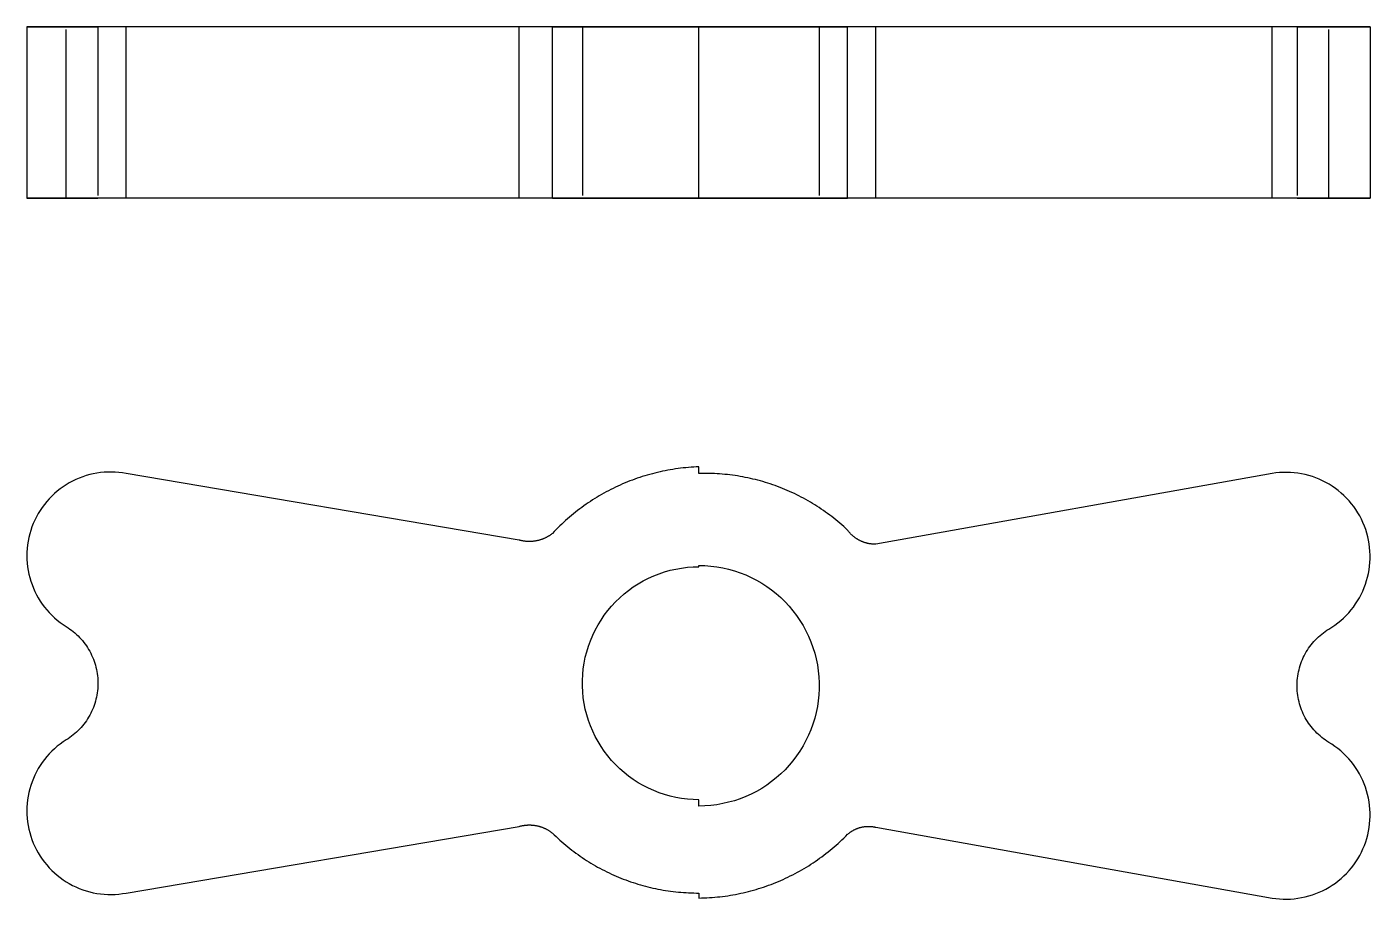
# Model space of a CAD drawing. Extents: x 0 to 1.21, y 0 to 0.52.
# Drawn here: x 0 to 0.796, y 0 to 0.517 of the extents above; entities that cross this region are included whole.
import ezdxf

# ---------------------------------------------------------------- set-up
doc = ezdxf.new("R2010")
doc.units = 0
doc.linetypes.add('HIDDEN', pattern=[0.039811, 0.026554, -0.013257])
for name, color, linetype in [('FRONT', 7, 'CONTINUOUS'), ('FRONT_HID', 7, 'HIDDEN'), ('TOP', 7, 'CONTINUOUS')]:
    doc.layers.add(name, color=color, linetype=linetype)

msp = doc.modelspace()

# ---------------------------------------------------------------- linework, layer by layer
at = {"layer": 'FRONT'}
for p, q in [((0.058895, 0.517069), (0, 0.517069)), ((0, 0.517069), (0, 0.415507)), ((0, 0.517069), (0, 0.415507)), ((0.29179, 0.517069), (0.058895, 0.517069)), ((0.058895, 0.415507), (0.058895, 0.517069)), ((0.311527, 0.517069), (0.29179, 0.517069)), ((0.29179, 0.415507), (0.29179, 0.517069)), ((0.398369, 0.517069), (0.311527, 0.517069)), ((0.311527, 0.415507), (0.311527, 0.517069)), ((0.486445, 0.517069), (0.398369, 0.517069)), ((0.398369, 0.415507), (0.398369, 0.517069)), ((0.503221, 0.517069), (0.486445, 0.517069)), ((0.486445, 0.415507), (0.486445, 0.517069)), ((0.73809, 0.517069), (0.503221, 0.517069)), ((0.503221, 0.415507), (0.503221, 0.517069)), ((0.79621, 0.517069), (0.73809, 0.517069)), ((0.73809, 0.415507), (0.73809, 0.517069)), ((0.79621, 0.517069), (0.79621, 0.415507)), ((0.058895, 0.415507), (0, 0.415507)), ((0.29179, 0.415507), (0.058895, 0.415507)), ((0.311527, 0.415507), (0.29179, 0.415507)), ((0.398369, 0.415507), (0.311527, 0.415507)), ((0.486445, 0.415507), (0.398369, 0.415507)), ((0.503221, 0.415507), (0.486445, 0.415507)), ((0.73809, 0.415507), (0.503221, 0.415507)), ((0.79621, 0.415507), (0.73809, 0.415507))]:
    msp.add_line(p, q, dxfattribs=at)
at = {"layer": 'FRONT_HID', "linetype": 'HIDDEN'}
for p, q in [((0.023369, 0.517069), (0, 0.517069)), ((0, 0.517069), (0.023369, 0.517069)), ((0.023369, 0.517069), (0.042105, 0.517069)), ((0.042105, 0.517069), (0.023369, 0.517069)), ((0.023369, 0.415507), (0.023369, 0.517069)), ((0.023369, 0.415507), (0.023369, 0.517069)), ((0.042105, 0.517069), (0.042105, 0.415507)), ((0.311527, 0.517069), (0.398369, 0.517069)), ((0.398369, 0.517069), (0.32929, 0.517069)), ((0.32929, 0.517069), (0.398369, 0.517069)), ((0.32929, 0.517069), (0.32929, 0.415507)), ((0.398369, 0.517069), (0.486445, 0.517069)), ((0.398369, 0.517069), (0.469668, 0.517069)), ((0.469668, 0.517069), (0.398369, 0.517069)), ((0.469668, 0.517069), (0.469668, 0.415507)), ((0.771642, 0.517069), (0.752906, 0.517069)), ((0.752906, 0.517069), (0.771642, 0.517069)), ((0.752906, 0.517069), (0.752906, 0.415507)), ((0.79621, 0.517069), (0.771642, 0.517069)), ((0.771642, 0.517069), (0.79621, 0.517069)), ((0.771642, 0.415507), (0.771642, 0.517069)), ((0.771642, 0.415507), (0.771642, 0.517069)), ((0.023369, 0.415507), (0, 0.415507)), ((0, 0.415507), (0.023369, 0.415507)), ((0.023369, 0.415507), (0.042105, 0.415507)), ((0.042105, 0.415507), (0.023369, 0.415507)), ((0.311527, 0.415507), (0.398369, 0.415507)), ((0.398369, 0.415507), (0.32929, 0.415507)), ((0.32929, 0.415507), (0.398369, 0.415507)), ((0.398369, 0.415507), (0.486445, 0.415507)), ((0.398369, 0.415507), (0.469668, 0.415507)), ((0.469668, 0.415507), (0.398369, 0.415507)), ((0.771642, 0.415507), (0.752906, 0.415507)), ((0.752906, 0.415507), (0.771642, 0.415507)), ((0.79621, 0.415507), (0.771642, 0.415507)), ((0.771642, 0.415507), (0.79621, 0.415507))]:
    msp.add_line(p, q, dxfattribs=at)
at = {"layer": 'TOP'}
for p, q in [((0.384449, 0.255008), (0.382913, 0.254772)), ((0.385987, 0.255225), (0.384449, 0.255008)), ((0.387529, 0.255422), (0.385987, 0.255225)), ((0.389072, 0.2556), (0.387529, 0.255422)), ((0.390618, 0.255759), (0.389072, 0.2556)), ((0.392165, 0.255899), (0.390618, 0.255759)), ((0.393714, 0.256019), (0.392165, 0.255899)), ((0.395265, 0.25612), (0.393714, 0.256019)), ((0.396817, 0.256202), (0.395265, 0.25612)), ((0.398369, 0.256265), (0.396817, 0.256202)), ((0.398369, 0.252317), (0.398369, 0.256265)), ((0.027065, 0.247791), (0.025143, 0.246757)), ((0.029031, 0.248739), (0.027065, 0.247791)), ((0.031036, 0.2496), (0.029031, 0.248739)), ((0.033078, 0.250371), (0.031036, 0.2496)), ((0.035152, 0.251052), (0.033078, 0.250371)), ((0.037253, 0.251642), (0.035152, 0.251052)), ((0.039379, 0.252138), (0.037253, 0.251642)), ((0.041524, 0.25254), (0.039379, 0.252138)), ((0.043685, 0.252847), (0.041524, 0.25254)), ((0.045858, 0.253059), (0.043685, 0.252847)), ((0.048037, 0.253175), (0.045858, 0.253059)), ((0.05022, 0.253195), (0.048037, 0.253175)), ((0.052401, 0.253119), (0.05022, 0.253195)), ((0.054577, 0.252947), (0.052401, 0.253119)), ((0.056743, 0.25268), (0.054577, 0.252947)), ((0.058895, 0.252317), (0.056743, 0.25268)), ((0.29179, 0.212843), (0.058895, 0.252317)), ((0.35602, 0.247306), (0.354583, 0.246717)), ((0.357465, 0.247878), (0.35602, 0.247306)), ((0.358917, 0.248432), (0.357465, 0.247878)), ((0.360376, 0.248967), (0.358917, 0.248432)), ((0.361841, 0.249484), (0.360376, 0.248967)), ((0.363312, 0.249983), (0.361841, 0.249484)), ((0.36479, 0.250464), (0.363312, 0.249983)), ((0.366273, 0.250926), (0.36479, 0.250464)), ((0.367763, 0.251369), (0.366273, 0.250926)), ((0.369257, 0.251794), (0.367763, 0.251369)), ((0.370757, 0.252201), (0.369257, 0.251794)), ((0.372262, 0.252588), (0.370757, 0.252201)), ((0.373771, 0.252957), (0.372262, 0.252588)), ((0.375285, 0.253307), (0.373771, 0.252957)), ((0.376803, 0.253638), (0.375285, 0.253307)), ((0.378325, 0.25395), (0.376803, 0.253638)), ((0.379851, 0.254243), (0.378325, 0.25395)), ((0.38138, 0.254517), (0.379851, 0.254243)), ((0.382913, 0.254772), (0.38138, 0.254517)), ((0.399904, 0.252352), (0.398369, 0.252317)), ((0.401439, 0.252367), (0.399904, 0.252352)), ((0.402974, 0.252363), (0.401439, 0.252367)), ((0.404509, 0.25234), (0.402974, 0.252363)), ((0.406044, 0.252298), (0.404509, 0.25234)), ((0.407578, 0.252237), (0.406044, 0.252298)), ((0.409111, 0.252157), (0.407578, 0.252237)), ((0.410643, 0.252058), (0.409111, 0.252157)), ((0.412173, 0.251939), (0.410643, 0.252058)), ((0.413702, 0.251802), (0.412173, 0.251939)), ((0.41523, 0.251645), (0.413702, 0.251802)), ((0.416755, 0.251469), (0.41523, 0.251645)), ((0.418277, 0.251275), (0.416755, 0.251469)), ((0.419798, 0.251061), (0.418277, 0.251275)), ((0.421315, 0.250829), (0.419798, 0.251061)), ((0.42283, 0.250577), (0.421315, 0.250829)), ((0.424341, 0.250307), (0.42283, 0.250577)), ((0.425849, 0.250018), (0.424341, 0.250307)), ((0.427353, 0.24971), (0.425849, 0.250018)), ((0.428853, 0.249383), (0.427353, 0.24971)), ((0.430348, 0.249038), (0.428853, 0.249383)), ((0.43184, 0.248674), (0.430348, 0.249038)), ((0.433327, 0.248292), (0.43184, 0.248674)), ((0.434808, 0.247891), (0.433327, 0.248292)), ((0.436285, 0.247471), (0.434808, 0.247891)), ((0.437757, 0.247034), (0.436285, 0.247471)), ((0.439223, 0.246578), (0.437757, 0.247034)), ((0.738089, 0.252317), (0.503221, 0.210376)), ((0.740265, 0.25263), (0.738089, 0.252317)), ((0.742453, 0.252846), (0.740265, 0.25263)), ((0.744647, 0.252966), (0.742453, 0.252846)), ((0.746845, 0.25299), (0.744647, 0.252966)), ((0.749042, 0.252916), (0.746845, 0.25299)), ((0.751234, 0.252746), (0.749042, 0.252916)), ((0.753415, 0.25248), (0.751234, 0.252746)), ((0.755583, 0.252118), (0.753415, 0.25248)), ((0.757733, 0.251661), (0.755583, 0.252118)), ((0.759861, 0.251109), (0.757733, 0.251661)), ((0.761963, 0.250465), (0.759861, 0.251109)), ((0.764034, 0.249729), (0.761963, 0.250465)), ((0.766071, 0.248902), (0.764034, 0.249729)), ((0.768069, 0.247986), (0.766071, 0.248902)), ((0.770025, 0.246984), (0.768069, 0.247986)), ((0.771935, 0.245896), (0.770025, 0.246984)), ((0.014727, 0.238879), (0.013209, 0.237311)), ((0.016313, 0.240379), (0.014727, 0.238879)), ((0.017963, 0.241808), (0.016313, 0.240379)), ((0.019674, 0.243162), (0.017963, 0.241808)), ((0.021444, 0.24444), (0.019674, 0.243162)), ((0.023268, 0.245639), (0.021444, 0.24444)), ((0.025143, 0.246757), (0.023268, 0.245639)), ((0.33931, 0.239073), (0.337977, 0.238276)), ((0.340654, 0.239854), (0.33931, 0.239073)), ((0.342007, 0.240618), (0.340654, 0.239854)), ((0.34337, 0.241365), (0.342007, 0.240618)), ((0.344741, 0.242094), (0.34337, 0.241365)), ((0.346122, 0.242807), (0.344741, 0.242094)), ((0.347511, 0.243502), (0.346122, 0.242807)), ((0.348909, 0.24418), (0.347511, 0.243502)), ((0.350316, 0.244841), (0.348909, 0.24418)), ((0.35173, 0.245484), (0.350316, 0.244841)), ((0.353153, 0.246109), (0.35173, 0.245484)), ((0.354583, 0.246717), (0.353153, 0.246109)), ((0.440683, 0.246103), (0.439223, 0.246578)), ((0.442137, 0.245611), (0.440683, 0.246103)), ((0.443584, 0.2451), (0.442137, 0.245611)), ((0.445026, 0.244572), (0.443584, 0.2451)), ((0.44646, 0.244025), (0.445026, 0.244572)), ((0.447888, 0.243461), (0.44646, 0.244025)), ((0.449309, 0.242879), (0.447888, 0.243461)), ((0.450722, 0.242279), (0.449309, 0.242879)), ((0.452127, 0.241661), (0.450722, 0.242279)), ((0.453525, 0.241027), (0.452127, 0.241661)), ((0.454915, 0.240374), (0.453525, 0.241027)), ((0.456296, 0.239705), (0.454915, 0.240374)), ((0.457669, 0.239018), (0.456296, 0.239705)), ((0.459034, 0.238315), (0.457669, 0.239018)), ((0.773795, 0.244725), (0.771935, 0.245896)), ((0.775602, 0.243474), (0.773795, 0.244725)), ((0.777353, 0.242144), (0.775602, 0.243474)), ((0.779043, 0.240739), (0.777353, 0.242144)), ((0.780669, 0.23926), (0.779043, 0.240739)), ((0.782229, 0.237712), (0.780669, 0.23926)), ((0.009088, 0.232228), (0.007868, 0.230418)), ((0.010387, 0.233982), (0.009088, 0.232228)), ((0.011761, 0.235678), (0.010387, 0.233982)), ((0.013209, 0.237311), (0.011761, 0.235678)), ((0.327686, 0.231312), (0.32645, 0.230371)), ((0.328934, 0.232238), (0.327686, 0.231312)), ((0.330193, 0.233149), (0.328934, 0.232238)), ((0.331463, 0.234044), (0.330193, 0.233149)), ((0.332745, 0.234922), (0.331463, 0.234044)), ((0.334037, 0.235785), (0.332745, 0.234922)), ((0.33534, 0.236632), (0.334037, 0.235785)), ((0.336653, 0.237462), (0.33534, 0.236632)), ((0.337977, 0.238276), (0.336653, 0.237462)), ((0.460389, 0.237594), (0.459034, 0.238315)), ((0.461736, 0.236856), (0.460389, 0.237594)), ((0.463073, 0.236102), (0.461736, 0.236856)), ((0.464401, 0.235331), (0.463073, 0.236102)), ((0.465718, 0.234544), (0.464401, 0.235331)), ((0.467026, 0.23374), (0.465718, 0.234544)), ((0.468324, 0.23292), (0.467026, 0.23374)), ((0.469612, 0.232084), (0.468324, 0.23292)), ((0.470889, 0.231232), (0.469612, 0.232084)), ((0.472155, 0.230364), (0.470889, 0.231232)), ((0.783719, 0.236096), (0.782229, 0.237712)), ((0.785137, 0.234416), (0.783719, 0.236096)), ((0.786479, 0.232675), (0.785137, 0.234416)), ((0.787743, 0.230877), (0.786479, 0.232675)), ((0.004702, 0.224691), (0.003818, 0.222696)), ((0.005673, 0.226646), (0.004702, 0.224691)), ((0.006729, 0.228556), (0.005673, 0.226646)), ((0.007868, 0.230418), (0.006729, 0.228556)), ((0.31814, 0.223359), (0.317004, 0.222299)), ((0.31929, 0.224404), (0.31814, 0.223359)), ((0.320452, 0.225436), (0.31929, 0.224404)), ((0.321627, 0.226452), (0.320452, 0.225436)), ((0.322814, 0.227454), (0.321627, 0.226452)), ((0.324014, 0.228442), (0.322814, 0.227454)), ((0.325226, 0.229414), (0.324014, 0.228442)), ((0.32645, 0.230371), (0.325226, 0.229414)), ((0.473411, 0.229481), (0.472155, 0.230364)), ((0.474655, 0.228582), (0.473411, 0.229481)), ((0.475888, 0.227667), (0.474655, 0.228582)), ((0.477109, 0.226737), (0.475888, 0.227667)), ((0.478319, 0.225792), (0.477109, 0.226737)), ((0.479517, 0.224832), (0.478319, 0.225792)), ((0.480703, 0.223857), (0.479517, 0.224832)), ((0.481876, 0.222867), (0.480703, 0.223857)), ((0.788928, 0.229025), (0.787743, 0.230877)), ((0.790029, 0.227123), (0.788928, 0.229025)), ((0.791046, 0.225174), (0.790029, 0.227123)), ((0.791976, 0.223183), (0.791046, 0.225174)), ((0.792817, 0.221152), (0.791976, 0.223183)), ((0.001704, 0.216503), (0.001183, 0.214383)), ((0.002318, 0.218597), (0.001704, 0.216503)), ((0.003023, 0.220663), (0.002318, 0.218597)), ((0.003818, 0.222696), (0.003023, 0.220663)), ((0.309076, 0.215086), (0.308789, 0.214918)), ((0.309359, 0.215259), (0.309076, 0.215086)), ((0.30964, 0.215436), (0.309359, 0.215259)), ((0.309918, 0.215617), (0.30964, 0.215436)), ((0.310194, 0.215802), (0.309918, 0.215617)), ((0.310466, 0.215992), (0.310194, 0.215802)), ((0.310736, 0.216186), (0.310466, 0.215992)), ((0.311003, 0.216383), (0.310736, 0.216186)), ((0.311266, 0.216585), (0.311003, 0.216383)), ((0.311527, 0.216791), (0.311266, 0.216585)), ((0.312595, 0.21792), (0.311527, 0.216791)), ((0.313677, 0.219035), (0.312595, 0.21792)), ((0.314772, 0.220137), (0.313677, 0.219035)), ((0.315882, 0.221225), (0.314772, 0.220137)), ((0.317004, 0.222299), (0.315882, 0.221225)), ((0.483038, 0.221863), (0.481876, 0.222867)), ((0.484186, 0.220844), (0.483038, 0.221863)), ((0.485322, 0.219811), (0.484186, 0.220844)), ((0.486445, 0.218765), (0.485322, 0.219811)), ((0.486629, 0.218516), (0.486445, 0.218765)), ((0.486816, 0.21827), (0.486629, 0.218516)), ((0.487007, 0.218026), (0.486816, 0.21827)), ((0.487202, 0.217786), (0.487007, 0.218026)), ((0.487401, 0.217549), (0.487202, 0.217786)), ((0.487603, 0.217315), (0.487401, 0.217549)), ((0.487809, 0.217084), (0.487603, 0.217315)), ((0.488018, 0.216856), (0.487809, 0.217084)), ((0.488231, 0.216631), (0.488018, 0.216856)), ((0.488447, 0.216409), (0.488231, 0.216631)), ((0.488666, 0.216191), (0.488447, 0.216409)), ((0.488889, 0.215976), (0.488666, 0.216191)), ((0.489115, 0.215765), (0.488889, 0.215976)), ((0.489344, 0.215557), (0.489115, 0.215765)), ((0.489576, 0.215353), (0.489344, 0.215557)), ((0.489811, 0.215152), (0.489576, 0.215353)), ((0.490049, 0.214954), (0.489811, 0.215152)), ((0.793568, 0.219086), (0.792817, 0.221152)), ((0.794228, 0.21699), (0.793568, 0.219086)), ((0.794794, 0.214866), (0.794228, 0.21699)), ((0.000187, 0.207916), (0.000045, 0.205738)), ((0.000424, 0.210085), (0.000187, 0.207916)), ((0.000756, 0.212243), (0.000424, 0.210085)), ((0.001183, 0.214383), (0.000756, 0.212243)), ((0.29211, 0.212754), (0.29179, 0.212843)), ((0.292431, 0.212669), (0.29211, 0.212754)), ((0.292753, 0.212589), (0.292431, 0.212669)), ((0.293076, 0.212514), (0.292753, 0.212589)), ((0.293401, 0.212444), (0.293076, 0.212514)), ((0.293727, 0.212379), (0.293401, 0.212444)), ((0.294053, 0.212318), (0.293727, 0.212379)), ((0.29438, 0.212263), (0.294053, 0.212318)), ((0.294709, 0.212213), (0.29438, 0.212263)), ((0.295038, 0.212167), (0.294709, 0.212213)), ((0.295367, 0.212127), (0.295038, 0.212167)), ((0.295697, 0.212092), (0.295367, 0.212127)), ((0.296028, 0.212062), (0.295697, 0.212092)), ((0.296359, 0.212036), (0.296028, 0.212062)), ((0.29669, 0.212016), (0.296359, 0.212036)), ((0.297022, 0.212001), (0.29669, 0.212016)), ((0.297354, 0.211991), (0.297022, 0.212001)), ((0.297686, 0.211986), (0.297354, 0.211991)), ((0.298018, 0.211986), (0.297686, 0.211986)), ((0.29835, 0.211991), (0.298018, 0.211986)), ((0.298682, 0.212001), (0.29835, 0.211991)), ((0.299013, 0.212016), (0.298682, 0.212001)), ((0.299345, 0.212036), (0.299013, 0.212016)), ((0.299676, 0.212061), (0.299345, 0.212036)), ((0.300006, 0.212091), (0.299676, 0.212061)), ((0.300337, 0.212127), (0.300006, 0.212091)), ((0.300666, 0.212167), (0.300337, 0.212127)), ((0.300995, 0.212212), (0.300666, 0.212167)), ((0.301323, 0.212262), (0.300995, 0.212212)), ((0.301651, 0.212317), (0.301323, 0.212262)), ((0.301977, 0.212378), (0.301651, 0.212317)), ((0.302303, 0.212443), (0.301977, 0.212378)), ((0.302627, 0.212513), (0.302303, 0.212443)), ((0.302951, 0.212588), (0.302627, 0.212513)), ((0.303273, 0.212668), (0.302951, 0.212588)), ((0.303594, 0.212752), (0.303273, 0.212668)), ((0.303914, 0.212842), (0.303594, 0.212752)), ((0.304232, 0.212936), (0.303914, 0.212842)), ((0.304549, 0.213036), (0.304232, 0.212936)), ((0.304864, 0.21314), (0.304549, 0.213036)), ((0.305178, 0.213249), (0.304864, 0.21314)), ((0.30549, 0.213362), (0.305178, 0.213249)), ((0.3058, 0.213481), (0.30549, 0.213362)), ((0.306108, 0.213604), (0.3058, 0.213481)), ((0.306415, 0.213732), (0.306108, 0.213604)), ((0.306719, 0.213864), (0.306415, 0.213732)), ((0.307022, 0.214001), (0.306719, 0.213864)), ((0.307322, 0.214143), (0.307022, 0.214001)), ((0.30762, 0.214289), (0.307322, 0.214143)), ((0.307916, 0.214439), (0.30762, 0.214289)), ((0.30821, 0.214594), (0.307916, 0.214439)), ((0.308501, 0.214754), (0.30821, 0.214594)), ((0.308789, 0.214918), (0.308501, 0.214754)), ((0.490291, 0.214761), (0.490049, 0.214954)), ((0.490535, 0.214571), (0.490291, 0.214761)), ((0.490782, 0.214384), (0.490535, 0.214571)), ((0.491032, 0.214202), (0.490782, 0.214384)), ((0.491284, 0.214023), (0.491032, 0.214202)), ((0.49154, 0.213848), (0.491284, 0.214023)), ((0.491798, 0.213678), (0.49154, 0.213848)), ((0.492058, 0.213511), (0.491798, 0.213678)), ((0.492321, 0.213348), (0.492058, 0.213511)), ((0.492587, 0.213189), (0.492321, 0.213348)), ((0.492854, 0.213034), (0.492587, 0.213189)), ((0.493125, 0.212883), (0.492854, 0.213034)), ((0.493397, 0.212736), (0.493125, 0.212883)), ((0.493672, 0.212594), (0.493397, 0.212736)), ((0.493948, 0.212455), (0.493672, 0.212594)), ((0.494227, 0.212321), (0.493948, 0.212455)), ((0.494508, 0.212191), (0.494227, 0.212321)), ((0.494791, 0.212066), (0.494508, 0.212191)), ((0.495075, 0.211944), (0.494791, 0.212066)), ((0.495362, 0.211827), (0.495075, 0.211944)), ((0.49565, 0.211715), (0.495362, 0.211827)), ((0.49594, 0.211607), (0.49565, 0.211715)), ((0.496231, 0.211503), (0.49594, 0.211607)), ((0.496524, 0.211403), (0.496231, 0.211503)), ((0.496819, 0.211309), (0.496524, 0.211403)), ((0.497115, 0.211218), (0.496819, 0.211309)), ((0.497412, 0.211132), (0.497115, 0.211218)), ((0.49771, 0.211051), (0.497412, 0.211132)), ((0.49801, 0.210974), (0.49771, 0.211051)), ((0.498311, 0.210902), (0.49801, 0.210974)), ((0.498613, 0.210834), (0.498311, 0.210902)), ((0.498916, 0.210771), (0.498613, 0.210834)), ((0.499219, 0.210713), (0.498916, 0.210771)), ((0.499524, 0.210659), (0.499219, 0.210713)), ((0.49983, 0.210609), (0.499524, 0.210659)), ((0.500136, 0.210565), (0.49983, 0.210609)), ((0.500443, 0.210525), (0.500136, 0.210565)), ((0.50075, 0.21049), (0.500443, 0.210525)), ((0.501058, 0.210459), (0.50075, 0.21049)), ((0.501366, 0.210433), (0.501058, 0.210459)), ((0.501675, 0.210412), (0.501366, 0.210433)), ((0.501984, 0.210395), (0.501675, 0.210412)), ((0.502293, 0.210384), (0.501984, 0.210395)), ((0.502602, 0.210377), (0.502293, 0.210384)), ((0.502912, 0.210374), (0.502602, 0.210377)), ((0.503221, 0.210376), (0.502912, 0.210374)), ((0.795267, 0.212719), (0.794794, 0.214866)), ((0.795644, 0.210554), (0.795267, 0.212719)), ((0.795927, 0.208374), (0.795644, 0.210554)), ((0.796112, 0.206184), (0.795927, 0.208374)), ((0.000045, 0.205738), (0, 0.203555)), ((0, 0.203555), (0.000051, 0.201373)), ((0.000051, 0.201373), (0.000197, 0.199196)), ((0.000197, 0.199196), (0.00044, 0.197026)), ((0.795889, 0.197405), (0.79609, 0.199594)), ((0.79609, 0.199594), (0.796194, 0.201789)), ((0.796202, 0.203988), (0.796112, 0.206184)), ((0.796194, 0.201789), (0.796202, 0.203988)), ((0.00044, 0.197026), (0.000777, 0.19487)), ((0.000777, 0.19487), (0.001209, 0.192731)), ((0.001209, 0.192731), (0.001735, 0.190612)), ((0.368397, 0.190213), (0.371536, 0.19163)), ((0.371536, 0.19163), (0.374743, 0.192888)), ((0.374743, 0.192888), (0.378008, 0.193985)), ((0.378008, 0.193985), (0.381323, 0.194918)), ((0.381323, 0.194918), (0.384681, 0.195684)), ((0.384681, 0.195684), (0.388073, 0.196282)), ((0.388073, 0.196282), (0.391491, 0.196711)), ((0.391491, 0.196711), (0.394926, 0.196968)), ((0.394926, 0.196968), (0.398369, 0.197054)), ((0.398369, 0.197794), (0.401923, 0.197706)), ((0.398369, 0.197054), (0.398369, 0.197794)), ((0.401923, 0.197706), (0.405468, 0.19744)), ((0.405468, 0.19744), (0.408996, 0.196998)), ((0.408996, 0.196998), (0.412497, 0.19638)), ((0.412497, 0.19638), (0.415963, 0.195589)), ((0.415963, 0.195589), (0.419385, 0.194627)), ((0.419385, 0.194627), (0.422755, 0.193494)), ((0.422755, 0.193494), (0.426064, 0.192195)), ((0.426064, 0.192195), (0.429305, 0.190733)), ((0.794713, 0.190921), (0.7952, 0.193064)), ((0.7952, 0.193064), (0.795592, 0.195227)), ((0.795592, 0.195227), (0.795889, 0.197405)), ((0.001735, 0.190612), (0.002354, 0.188519)), ((0.002354, 0.188519), (0.003064, 0.186455)), ((0.003064, 0.186455), (0.003864, 0.184425)), ((0.003864, 0.184425), (0.004753, 0.182431)), ((0.356659, 0.18304), (0.359456, 0.185051)), ((0.359456, 0.185051), (0.362349, 0.186919)), ((0.362349, 0.186919), (0.365332, 0.188642)), ((0.365332, 0.188642), (0.368397, 0.190213)), ((0.429305, 0.190733), (0.432468, 0.189111)), ((0.432468, 0.189111), (0.435547, 0.187334)), ((0.435547, 0.187334), (0.438533, 0.185405)), ((0.438533, 0.185405), (0.44142, 0.18333)), ((0.44142, 0.18333), (0.444199, 0.181113)), ((0.791837, 0.182623), (0.792692, 0.184648)), ((0.792692, 0.184648), (0.793458, 0.186709)), ((0.793458, 0.186709), (0.794131, 0.188801)), ((0.794131, 0.188801), (0.794713, 0.190921)), ((0.004753, 0.182431), (0.005729, 0.180479)), ((0.005729, 0.180479), (0.00679, 0.178571)), ((0.00679, 0.178571), (0.007933, 0.176712)), ((0.007933, 0.176712), (0.009157, 0.174905)), ((0.346575, 0.173684), (0.348918, 0.176209)), ((0.348918, 0.176209), (0.351383, 0.178614)), ((0.351383, 0.178614), (0.353966, 0.180893)), ((0.353966, 0.180893), (0.356659, 0.18304)), ((0.444199, 0.181113), (0.446865, 0.178761)), ((0.446865, 0.178761), (0.44941, 0.176279)), ((0.44941, 0.176279), (0.451828, 0.173673)), ((0.787553, 0.174958), (0.788749, 0.176802)), ((0.788749, 0.176802), (0.789864, 0.178696)), ((0.789864, 0.178696), (0.790894, 0.180638)), ((0.790894, 0.180638), (0.791837, 0.182623)), ((0.009157, 0.174905), (0.01046, 0.173154)), ((0.01046, 0.173154), (0.011839, 0.171461)), ((0.011839, 0.171461), (0.01329, 0.169831)), ((0.01329, 0.169831), (0.014812, 0.168267)), ((0.014812, 0.168267), (0.016401, 0.166771)), ((0.340341, 0.165454), (0.342281, 0.168299)), ((0.342281, 0.168299), (0.344361, 0.171045)), ((0.344361, 0.171045), (0.346575, 0.173684)), ((0.451828, 0.173673), (0.454113, 0.170949)), ((0.454113, 0.170949), (0.45626, 0.168115)), ((0.45626, 0.168115), (0.458262, 0.165178)), ((0.780421, 0.166624), (0.781992, 0.168162)), ((0.781992, 0.168162), (0.783493, 0.169767)), ((0.783493, 0.169767), (0.784922, 0.171437)), ((0.784922, 0.171437), (0.786276, 0.173169)), ((0.786276, 0.173169), (0.787553, 0.174958)), ((0.016401, 0.166771), (0.018055, 0.165346)), ((0.018055, 0.165346), (0.01977, 0.163996)), ((0.01977, 0.163996), (0.021542, 0.162722)), ((0.021542, 0.162722), (0.023369, 0.161528)), ((0.023369, 0.161528), (0.024443, 0.160842)), ((0.024443, 0.160842), (0.025494, 0.160121)), ((0.025494, 0.160121), (0.026522, 0.159368)), ((0.026522, 0.159368), (0.027524, 0.158581)), ((0.335403, 0.156386), (0.336898, 0.15949)), ((0.336898, 0.15949), (0.338545, 0.162515)), ((0.338545, 0.162515), (0.340341, 0.165454)), ((0.458262, 0.165178), (0.460116, 0.162144)), ((0.460116, 0.162144), (0.461816, 0.159022)), ((0.769517, 0.158641), (0.770568, 0.159361)), ((0.770568, 0.159361), (0.771642, 0.160047)), ((0.771642, 0.160047), (0.77351, 0.161205)), ((0.77351, 0.161205), (0.775326, 0.162445)), ((0.775326, 0.162445), (0.777085, 0.163762)), ((0.777085, 0.163762), (0.778785, 0.165156)), ((0.778785, 0.165156), (0.780421, 0.166624)), ((0.027524, 0.158581), (0.028501, 0.157762)), ((0.028501, 0.157762), (0.02945, 0.156912)), ((0.02945, 0.156912), (0.030372, 0.156032)), ((0.030372, 0.156032), (0.031264, 0.155123)), ((0.031264, 0.155123), (0.032127, 0.154185)), ((0.032127, 0.154185), (0.032959, 0.15322)), ((0.032959, 0.15322), (0.033759, 0.152228)), ((0.033759, 0.152228), (0.034527, 0.151211)), ((0.332887, 0.149976), (0.334065, 0.153212)), ((0.334065, 0.153212), (0.335403, 0.156386)), ((0.461816, 0.159022), (0.463359, 0.155819)), ((0.463359, 0.155819), (0.46474, 0.152543)), ((0.46474, 0.152543), (0.465956, 0.149203)), ((0.761252, 0.150748), (0.762052, 0.151739)), ((0.762052, 0.151739), (0.762884, 0.152705)), ((0.762884, 0.152705), (0.763747, 0.153642)), ((0.763747, 0.153642), (0.76464, 0.154552)), ((0.76464, 0.154552), (0.765561, 0.155432)), ((0.765561, 0.155432), (0.766511, 0.156282)), ((0.766511, 0.156282), (0.767487, 0.157101)), ((0.767487, 0.157101), (0.76849, 0.157887)), ((0.76849, 0.157887), (0.769517, 0.158641)), ((0.034527, 0.151211), (0.035262, 0.15017)), ((0.035262, 0.15017), (0.035962, 0.149105)), ((0.035962, 0.149105), (0.036628, 0.148019)), ((0.036628, 0.148019), (0.037258, 0.146911)), ((0.037258, 0.146911), (0.037852, 0.145784)), ((0.037852, 0.145784), (0.03841, 0.144638)), ((0.03841, 0.144638), (0.03893, 0.143474)), ((0.03893, 0.143474), (0.039412, 0.142295)), ((0.33034, 0.13997), (0.331022, 0.143347)), ((0.331022, 0.143347), (0.331872, 0.146684)), ((0.331872, 0.146684), (0.332887, 0.149976)), ((0.465956, 0.149203), (0.467004, 0.145806)), ((0.467004, 0.145806), (0.467881, 0.14236)), ((0.756602, 0.143158), (0.757159, 0.144303)), ((0.757159, 0.144303), (0.757753, 0.145431)), ((0.757753, 0.145431), (0.758383, 0.146538)), ((0.758383, 0.146538), (0.759049, 0.147625)), ((0.759049, 0.147625), (0.75975, 0.148689)), ((0.75975, 0.148689), (0.760484, 0.149731)), ((0.760484, 0.149731), (0.761252, 0.150748)), ((0.039412, 0.142295), (0.039856, 0.1411)), ((0.039856, 0.1411), (0.040261, 0.139892)), ((0.040261, 0.139892), (0.040626, 0.138671)), ((0.040626, 0.138671), (0.040952, 0.137439)), ((0.040952, 0.137439), (0.041238, 0.136198)), ((0.041238, 0.136198), (0.041484, 0.134947)), ((0.329483, 0.133137), (0.329826, 0.136565)), ((0.329826, 0.136565), (0.33034, 0.13997)), ((0.467881, 0.14236), (0.468585, 0.138876)), ((0.468585, 0.138876), (0.469115, 0.13536)), ((0.469115, 0.13536), (0.469469, 0.131823)), ((0.753773, 0.134717), (0.754059, 0.135959)), ((0.754059, 0.135959), (0.754385, 0.137191)), ((0.754385, 0.137191), (0.754751, 0.138412)), ((0.754751, 0.138412), (0.755156, 0.13962)), ((0.755156, 0.13962), (0.755599, 0.140815)), ((0.755599, 0.140815), (0.756081, 0.141994)), ((0.756081, 0.141994), (0.756602, 0.143158)), ((0.041484, 0.134947), (0.041689, 0.133689)), ((0.041689, 0.133689), (0.041853, 0.132426)), ((0.041853, 0.132426), (0.041977, 0.131158)), ((0.041977, 0.131158), (0.042059, 0.129886)), ((0.042059, 0.129886), (0.0421, 0.128612)), ((0.0421, 0.128612), (0.0421, 0.127338)), ((0.329312, 0.129697), (0.329483, 0.133137)), ((0.329312, 0.126253), (0.329312, 0.129697)), ((0.469469, 0.131823), (0.469646, 0.128272)), ((0.469646, 0.128272), (0.469646, 0.124717)), ((0.752911, 0.127132), (0.752952, 0.128406)), ((0.752952, 0.128406), (0.753034, 0.129677)), ((0.753034, 0.129677), (0.753158, 0.130946)), ((0.753158, 0.130946), (0.753322, 0.132209)), ((0.753322, 0.132209), (0.753527, 0.133467)), ((0.753527, 0.133467), (0.753773, 0.134717)), ((0.041238, 0.119753), (0.040952, 0.118511)), ((0.041484, 0.121003), (0.041238, 0.119753)), ((0.041689, 0.122261), (0.041484, 0.121003)), ((0.041853, 0.123524), (0.041689, 0.122261)), ((0.041977, 0.124793), (0.041853, 0.123524)), ((0.042059, 0.126064), (0.041977, 0.124793)), ((0.0421, 0.127338), (0.042059, 0.126064)), ((0.329483, 0.122813), (0.329312, 0.126253)), ((0.329826, 0.119386), (0.329483, 0.122813)), ((0.469469, 0.121167), (0.469115, 0.117629)), ((0.469646, 0.124717), (0.469469, 0.121167)), ((0.752911, 0.125858), (0.752911, 0.127132)), ((0.752952, 0.124584), (0.752911, 0.125858)), ((0.753034, 0.123312), (0.752952, 0.124584)), ((0.753158, 0.122044), (0.753034, 0.123312)), ((0.753322, 0.12078), (0.753158, 0.122044)), ((0.753527, 0.119523), (0.753322, 0.12078)), ((0.753773, 0.118272), (0.753527, 0.119523)), ((0.03893, 0.112476), (0.03841, 0.111312)), ((0.039412, 0.113655), (0.03893, 0.112476)), ((0.039856, 0.11485), (0.039412, 0.113655)), ((0.040261, 0.116058), (0.039856, 0.11485)), ((0.040626, 0.117279), (0.040261, 0.116058)), ((0.040952, 0.118511), (0.040626, 0.117279)), ((0.33034, 0.11598), (0.329826, 0.119386)), ((0.331022, 0.112604), (0.33034, 0.11598)), ((0.331872, 0.109266), (0.331022, 0.112604)), ((0.468585, 0.114114), (0.467881, 0.110629)), ((0.469115, 0.117629), (0.468585, 0.114114)), ((0.754059, 0.11703), (0.753773, 0.118272)), ((0.754385, 0.115799), (0.754059, 0.11703)), ((0.754751, 0.114578), (0.754385, 0.115799)), ((0.755156, 0.11337), (0.754751, 0.114578)), ((0.755599, 0.112175), (0.755156, 0.11337)), ((0.756081, 0.110995), (0.755599, 0.112175)), ((0.033759, 0.103722), (0.032959, 0.102731)), ((0.034527, 0.104739), (0.033759, 0.103722)), ((0.035262, 0.10578), (0.034527, 0.104739)), ((0.035962, 0.106845), (0.035262, 0.10578)), ((0.036628, 0.107932), (0.035962, 0.106845)), ((0.037258, 0.109039), (0.036628, 0.107932)), ((0.037852, 0.110166), (0.037258, 0.109039)), ((0.03841, 0.111312), (0.037852, 0.110166)), ((0.332887, 0.105974), (0.331872, 0.109266)), ((0.334065, 0.102738), (0.332887, 0.105974)), ((0.465956, 0.103787), (0.46474, 0.100446)), ((0.467004, 0.107184), (0.465956, 0.103787)), ((0.467881, 0.110629), (0.467004, 0.107184)), ((0.756602, 0.109832), (0.756081, 0.110995)), ((0.757159, 0.108686), (0.756602, 0.109832)), ((0.757753, 0.107559), (0.757159, 0.108686)), ((0.758383, 0.106451), (0.757753, 0.107559)), ((0.759049, 0.105365), (0.758383, 0.106451)), ((0.75975, 0.1043), (0.759049, 0.105365)), ((0.760484, 0.103259), (0.75975, 0.1043)), ((0.025494, 0.095829), (0.024443, 0.095108)), ((0.026522, 0.096583), (0.025494, 0.095829)), ((0.027524, 0.097369), (0.026522, 0.096583)), ((0.028501, 0.098188), (0.027524, 0.097369)), ((0.02945, 0.099038), (0.028501, 0.098188)), ((0.030372, 0.099918), (0.02945, 0.099038)), ((0.031264, 0.100827), (0.030372, 0.099918)), ((0.032127, 0.101765), (0.031264, 0.100827)), ((0.032959, 0.102731), (0.032127, 0.101765)), ((0.335403, 0.099564), (0.334065, 0.102738)), ((0.336898, 0.096461), (0.335403, 0.099564)), ((0.338545, 0.093436), (0.336898, 0.096461)), ((0.463359, 0.09717), (0.461816, 0.093967)), ((0.46474, 0.100446), (0.463359, 0.09717)), ((0.761252, 0.102242), (0.760484, 0.103259)), ((0.762052, 0.10125), (0.761252, 0.102242)), ((0.762884, 0.100285), (0.762052, 0.10125)), ((0.763747, 0.099347), (0.762884, 0.100285)), ((0.76464, 0.098438), (0.763747, 0.099347)), ((0.765561, 0.097558), (0.76464, 0.098438)), ((0.766511, 0.096708), (0.765561, 0.097558)), ((0.767487, 0.095889), (0.766511, 0.096708)), ((0.76849, 0.095102), (0.767487, 0.095889)), ((0.014812, 0.087683), (0.01329, 0.086119)), ((0.016401, 0.089179), (0.014812, 0.087683)), ((0.018055, 0.090604), (0.016401, 0.089179)), ((0.01977, 0.091954), (0.018055, 0.090604)), ((0.021542, 0.093228), (0.01977, 0.091954)), ((0.023369, 0.094422), (0.021542, 0.093228)), ((0.024443, 0.095108), (0.023369, 0.094422)), ((0.340341, 0.090497), (0.338545, 0.093436)), ((0.342281, 0.087651), (0.340341, 0.090497)), ((0.344361, 0.084905), (0.342281, 0.087651)), ((0.458262, 0.087812), (0.45626, 0.084874)), ((0.460116, 0.090845), (0.458262, 0.087812)), ((0.461816, 0.093967), (0.460116, 0.090845)), ((0.769517, 0.094348), (0.76849, 0.095102)), ((0.770568, 0.093628), (0.769517, 0.094348)), ((0.771642, 0.092942), (0.770568, 0.093628)), ((0.77351, 0.091784), (0.771642, 0.092942)), ((0.775326, 0.090545), (0.77351, 0.091784)), ((0.777085, 0.089227), (0.775326, 0.090545)), ((0.778785, 0.087833), (0.777085, 0.089227)), ((0.780421, 0.086366), (0.778785, 0.087833)), ((0.009157, 0.081045), (0.007933, 0.079238)), ((0.01046, 0.082796), (0.009157, 0.081045)), ((0.011839, 0.084489), (0.01046, 0.082796)), ((0.01329, 0.086119), (0.011839, 0.084489)), ((0.346575, 0.082267), (0.344361, 0.084905)), ((0.348918, 0.079742), (0.346575, 0.082267)), ((0.351383, 0.077337), (0.348918, 0.079742)), ((0.454113, 0.08204), (0.451828, 0.079317)), ((0.45626, 0.084874), (0.454113, 0.08204)), ((0.781992, 0.084828), (0.780421, 0.086366)), ((0.783493, 0.083222), (0.781992, 0.084828)), ((0.784922, 0.081552), (0.783493, 0.083222)), ((0.786276, 0.079821), (0.784922, 0.081552)), ((0.787553, 0.078032), (0.786276, 0.079821)), ((0.004753, 0.073519), (0.003864, 0.071526)), ((0.005729, 0.075472), (0.004753, 0.073519)), ((0.00679, 0.077379), (0.005729, 0.075472)), ((0.007933, 0.079238), (0.00679, 0.077379)), ((0.353966, 0.075058), (0.351383, 0.077337)), ((0.356659, 0.07291), (0.353966, 0.075058)), ((0.359456, 0.070899), (0.356659, 0.07291)), ((0.444199, 0.071876), (0.44142, 0.06966)), ((0.446865, 0.074229), (0.444199, 0.071876)), ((0.44941, 0.076711), (0.446865, 0.074229)), ((0.451828, 0.079317), (0.44941, 0.076711)), ((0.788749, 0.076188), (0.787553, 0.078032)), ((0.789864, 0.074293), (0.788749, 0.076188)), ((0.790894, 0.072351), (0.789864, 0.074293)), ((0.791837, 0.070366), (0.790894, 0.072351)), ((0.001735, 0.065338), (0.001209, 0.06322)), ((0.002354, 0.067431), (0.001735, 0.065338)), ((0.003064, 0.069495), (0.002354, 0.067431)), ((0.003864, 0.071526), (0.003064, 0.069495)), ((0.362349, 0.069031), (0.359456, 0.070899)), ((0.365332, 0.067308), (0.362349, 0.069031)), ((0.368397, 0.065737), (0.365332, 0.067308)), ((0.371536, 0.06432), (0.368397, 0.065737)), ((0.374743, 0.063062), (0.371536, 0.06432)), ((0.432468, 0.063878), (0.429305, 0.062256)), ((0.435547, 0.065656), (0.432468, 0.063878)), ((0.438533, 0.067585), (0.435547, 0.065656)), ((0.44142, 0.06966), (0.438533, 0.067585)), ((0.792692, 0.068341), (0.791837, 0.070366)), ((0.793458, 0.066281), (0.792692, 0.068341)), ((0.794131, 0.064188), (0.793458, 0.066281)), ((0.794713, 0.062069), (0.794131, 0.064188)), ((0.000197, 0.056755), (0.000051, 0.054577)), ((0.00044, 0.058924), (0.000197, 0.056755)), ((0.000777, 0.06108), (0.00044, 0.058924)), ((0.001209, 0.06322), (0.000777, 0.06108)), ((0.378008, 0.061965), (0.374743, 0.063062)), ((0.381323, 0.061032), (0.378008, 0.061965)), ((0.384681, 0.060266), (0.381323, 0.061032)), ((0.388073, 0.059668), (0.384681, 0.060266)), ((0.391491, 0.059239), (0.388073, 0.059668)), ((0.394926, 0.058982), (0.391491, 0.059239)), ((0.398369, 0.058896), (0.394926, 0.058982)), ((0.398369, 0.055195), (0.398369, 0.058896)), ((0.408996, 0.055992), (0.405468, 0.05555)), ((0.412497, 0.056609), (0.408996, 0.055992)), ((0.415963, 0.0574), (0.412497, 0.056609)), ((0.419385, 0.058363), (0.415963, 0.0574)), ((0.422755, 0.059495), (0.419385, 0.058363)), ((0.426064, 0.060794), (0.422755, 0.059495)), ((0.429305, 0.062256), (0.426064, 0.060794)), ((0.7952, 0.059925), (0.794713, 0.062069)), ((0.795592, 0.057763), (0.7952, 0.059925)), ((0.795889, 0.055585), (0.795592, 0.057763)), ((0.000051, 0.054577), (0, 0.052395)), ((0, 0.052395), (0.000045, 0.050213)), ((0.000045, 0.050213), (0.000187, 0.048034)), ((0.000187, 0.048034), (0.000424, 0.045865)), ((0.401923, 0.055284), (0.398369, 0.055195)), ((0.405468, 0.05555), (0.401923, 0.055284)), ((0.79609, 0.053396), (0.795889, 0.055585)), ((0.796194, 0.0512), (0.79609, 0.053396)), ((0.796112, 0.046806), (0.796202, 0.049002)), ((0.796202, 0.049002), (0.796194, 0.0512)), ((0.000424, 0.045865), (0.000756, 0.043708)), ((0.000756, 0.043708), (0.001183, 0.041567)), ((0.001183, 0.041567), (0.001704, 0.039447)), ((0.058895, 0.003633), (0.29179, 0.043107)), ((0.29179, 0.043107), (0.29211, 0.043196)), ((0.29211, 0.043196), (0.292431, 0.043281)), ((0.292431, 0.043281), (0.292753, 0.043361)), ((0.292753, 0.043361), (0.293076, 0.043436)), ((0.293076, 0.043436), (0.293401, 0.043506)), ((0.293401, 0.043506), (0.293727, 0.043572)), ((0.293727, 0.043572), (0.294053, 0.043632)), ((0.294053, 0.043632), (0.29438, 0.043687)), ((0.29438, 0.043687), (0.294709, 0.043737)), ((0.294709, 0.043737), (0.295038, 0.043783)), ((0.295038, 0.043783), (0.295367, 0.043823)), ((0.295367, 0.043823), (0.295697, 0.043858)), ((0.295697, 0.043858), (0.296028, 0.043888)), ((0.296028, 0.043888), (0.296359, 0.043914)), ((0.296359, 0.043914), (0.29669, 0.043934)), ((0.29669, 0.043934), (0.297022, 0.043949)), ((0.297022, 0.043949), (0.297354, 0.043959)), ((0.297354, 0.043959), (0.297686, 0.043964)), ((0.297686, 0.043964), (0.298018, 0.043964)), ((0.298018, 0.043964), (0.29835, 0.043959)), ((0.29835, 0.043959), (0.298682, 0.043949)), ((0.298682, 0.043949), (0.299013, 0.043934)), ((0.299013, 0.043934), (0.299345, 0.043914)), ((0.299345, 0.043914), (0.299676, 0.043889)), ((0.299676, 0.043889), (0.300006, 0.043859)), ((0.300006, 0.043859), (0.300337, 0.043824)), ((0.300337, 0.043824), (0.300666, 0.043783)), ((0.300666, 0.043783), (0.300995, 0.043738)), ((0.300995, 0.043738), (0.301323, 0.043688)), ((0.301323, 0.043688), (0.301651, 0.043633)), ((0.301651, 0.043633), (0.301977, 0.043573)), ((0.301977, 0.043573), (0.302303, 0.043507)), ((0.302303, 0.043507), (0.302627, 0.043437)), ((0.302627, 0.043437), (0.302951, 0.043362)), ((0.302951, 0.043362), (0.303273, 0.043283)), ((0.303273, 0.043283), (0.303594, 0.043198)), ((0.303594, 0.043198), (0.303914, 0.043108)), ((0.303914, 0.043108), (0.304232, 0.043014)), ((0.304232, 0.043014), (0.304549, 0.042914)), ((0.304549, 0.042914), (0.304864, 0.04281)), ((0.304864, 0.04281), (0.305178, 0.042701)), ((0.305178, 0.042701), (0.30549, 0.042588)), ((0.30549, 0.042588), (0.3058, 0.042469)), ((0.3058, 0.042469), (0.306108, 0.042346)), ((0.306108, 0.042346), (0.306415, 0.042219)), ((0.306415, 0.042219), (0.306719, 0.042086)), ((0.306719, 0.042086), (0.307022, 0.041949)), ((0.307022, 0.041949), (0.307322, 0.041808)), ((0.307322, 0.041808), (0.30762, 0.041661)), ((0.30762, 0.041661), (0.307916, 0.041511)), ((0.307916, 0.041511), (0.30821, 0.041356)), ((0.30821, 0.041356), (0.308501, 0.041196)), ((0.308501, 0.041196), (0.308789, 0.041032)), ((0.308789, 0.041032), (0.309076, 0.040864)), ((0.309076, 0.040864), (0.309359, 0.040691)), ((0.309359, 0.040691), (0.30964, 0.040514)), ((0.30964, 0.040514), (0.309918, 0.040333)), ((0.309918, 0.040333), (0.310194, 0.040148)), ((0.310194, 0.040148), (0.310466, 0.039958)), ((0.310466, 0.039958), (0.310736, 0.039765)), ((0.488009, 0.039659), (0.488242, 0.039822)), ((0.488242, 0.039822), (0.488479, 0.039982)), ((0.488479, 0.039982), (0.488718, 0.040138)), ((0.488718, 0.040138), (0.488959, 0.040291)), ((0.488959, 0.040291), (0.489202, 0.04044)), ((0.489202, 0.04044), (0.489448, 0.040585)), ((0.489448, 0.040585), (0.489695, 0.040726)), ((0.489695, 0.040726), (0.489945, 0.040864)), ((0.489945, 0.040864), (0.490197, 0.040997)), ((0.490197, 0.040997), (0.490451, 0.041127)), ((0.490451, 0.041127), (0.490707, 0.041253)), ((0.490707, 0.041253), (0.490965, 0.041376)), ((0.490965, 0.041376), (0.491224, 0.041494)), ((0.491224, 0.041494), (0.491486, 0.041608)), ((0.491486, 0.041608), (0.491749, 0.041718)), ((0.491749, 0.041718), (0.492013, 0.041825)), ((0.492013, 0.041825), (0.49228, 0.041927)), ((0.49228, 0.041927), (0.492548, 0.042025)), ((0.492548, 0.042025), (0.492817, 0.042119)), ((0.492817, 0.042119), (0.493088, 0.042209)), ((0.493088, 0.042209), (0.49336, 0.042295)), ((0.49336, 0.042295), (0.493633, 0.042377)), ((0.493633, 0.042377), (0.493907, 0.042454)), ((0.493907, 0.042454), (0.494183, 0.042528)), ((0.494183, 0.042528), (0.49446, 0.042597)), ((0.49446, 0.042597), (0.494738, 0.042662)), ((0.494738, 0.042662), (0.495016, 0.042722)), ((0.495016, 0.042722), (0.495296, 0.042779)), ((0.495296, 0.042779), (0.495576, 0.042831)), ((0.495576, 0.042831), (0.495857, 0.042879)), ((0.495857, 0.042879), (0.496139, 0.042923)), ((0.496139, 0.042923), (0.496422, 0.042962)), ((0.496422, 0.042962), (0.496705, 0.042997)), ((0.496705, 0.042997), (0.496988, 0.043028)), ((0.496988, 0.043028), (0.497272, 0.043055)), ((0.497272, 0.043055), (0.497557, 0.043077)), ((0.497557, 0.043077), (0.497842, 0.043095)), ((0.497842, 0.043095), (0.498126, 0.043108)), ((0.498126, 0.043108), (0.498412, 0.043118)), ((0.498412, 0.043118), (0.498697, 0.043122)), ((0.498697, 0.043122), (0.498982, 0.043123)), ((0.498982, 0.043123), (0.499267, 0.043119)), ((0.499267, 0.043119), (0.499552, 0.043111)), ((0.499552, 0.043111), (0.499837, 0.043099)), ((0.499837, 0.043099), (0.500122, 0.043082)), ((0.500122, 0.043082), (0.500407, 0.043061)), ((0.500407, 0.043061), (0.500691, 0.043035)), ((0.500691, 0.043035), (0.500974, 0.043005)), ((0.500974, 0.043005), (0.501258, 0.042971)), ((0.501258, 0.042971), (0.50154, 0.042933)), ((0.50154, 0.042933), (0.501822, 0.04289)), ((0.501822, 0.04289), (0.502104, 0.042843)), ((0.502104, 0.042843), (0.502384, 0.042792)), ((0.502384, 0.042792), (0.502664, 0.042737)), ((0.502664, 0.042737), (0.502943, 0.042677)), ((0.502943, 0.042677), (0.503221, 0.042613)), ((0.503221, 0.042613), (0.738089, 0.000672)), ((0.794794, 0.038124), (0.795267, 0.04027)), ((0.795267, 0.04027), (0.795644, 0.042436)), ((0.795644, 0.042436), (0.795927, 0.044616)), ((0.795927, 0.044616), (0.796112, 0.046806)), ((0.001704, 0.039447), (0.002318, 0.037353)), ((0.002318, 0.037353), (0.003023, 0.035287)), ((0.003023, 0.035287), (0.003818, 0.033255)), ((0.003818, 0.033255), (0.004702, 0.031259)), ((0.310736, 0.039765), (0.311003, 0.039567)), ((0.311003, 0.039567), (0.311266, 0.039365)), ((0.311266, 0.039365), (0.311527, 0.039159)), ((0.311527, 0.039159), (0.312619, 0.03809)), ((0.312619, 0.03809), (0.313724, 0.037035)), ((0.313724, 0.037035), (0.314843, 0.035993)), ((0.314843, 0.035993), (0.315974, 0.034966)), ((0.315974, 0.034966), (0.317118, 0.033952)), ((0.317118, 0.033952), (0.318275, 0.032953)), ((0.318275, 0.032953), (0.319444, 0.031969)), ((0.319444, 0.031969), (0.320625, 0.030999)), ((0.478483, 0.030943), (0.47966, 0.031968)), ((0.47966, 0.031968), (0.480824, 0.033007)), ((0.480824, 0.033007), (0.481975, 0.034062)), ((0.481975, 0.034062), (0.483112, 0.03513)), ((0.483112, 0.03513), (0.484237, 0.036212)), ((0.484237, 0.036212), (0.485348, 0.037309)), ((0.485348, 0.037309), (0.486445, 0.038419)), ((0.486445, 0.038419), (0.48666, 0.038606)), ((0.48666, 0.038606), (0.486878, 0.03879)), ((0.486878, 0.03879), (0.487099, 0.038971)), ((0.487099, 0.038971), (0.487322, 0.039148)), ((0.487322, 0.039148), (0.487548, 0.039322)), ((0.487548, 0.039322), (0.487777, 0.039492)), ((0.487777, 0.039492), (0.488009, 0.039659)), ((0.792817, 0.031837), (0.793568, 0.033903)), ((0.793568, 0.033903), (0.794228, 0.036)), ((0.794228, 0.036), (0.794794, 0.038124)), ((0.004702, 0.031259), (0.005673, 0.029304)), ((0.005673, 0.029304), (0.006729, 0.027394)), ((0.006729, 0.027394), (0.007868, 0.025532)), ((0.007868, 0.025532), (0.009088, 0.023722)), ((0.320625, 0.030999), (0.321818, 0.030044)), ((0.321818, 0.030044), (0.323023, 0.029103)), ((0.323023, 0.029103), (0.324239, 0.028178)), ((0.324239, 0.028178), (0.325467, 0.027269)), ((0.325467, 0.027269), (0.326706, 0.026374)), ((0.326706, 0.026374), (0.327957, 0.025495)), ((0.327957, 0.025495), (0.329218, 0.024632)), ((0.329218, 0.024632), (0.33049, 0.023785)), ((0.468626, 0.023286), (0.469899, 0.024188)), ((0.469899, 0.024188), (0.471161, 0.025107)), ((0.471161, 0.025107), (0.472411, 0.026041)), ((0.472411, 0.026041), (0.47365, 0.026991)), ((0.47365, 0.026991), (0.474876, 0.027956)), ((0.474876, 0.027956), (0.476091, 0.028937)), ((0.476091, 0.028937), (0.477293, 0.029932)), ((0.477293, 0.029932), (0.478483, 0.030943)), ((0.787743, 0.022112), (0.788928, 0.023964)), ((0.788928, 0.023964), (0.790029, 0.025866)), ((0.790029, 0.025866), (0.791046, 0.027815)), ((0.791046, 0.027815), (0.791976, 0.029807)), ((0.791976, 0.029807), (0.792817, 0.031837)), ((0.009088, 0.023722), (0.010387, 0.021968)), ((0.010387, 0.021968), (0.011761, 0.020272)), ((0.011761, 0.020272), (0.013209, 0.018639)), ((0.013209, 0.018639), (0.014727, 0.017071)), ((0.014727, 0.017071), (0.016313, 0.015571)), ((0.33049, 0.023785), (0.331772, 0.022953)), ((0.331772, 0.022953), (0.333064, 0.022137)), ((0.333064, 0.022137), (0.334367, 0.021338)), ((0.334367, 0.021338), (0.33568, 0.020555)), ((0.33568, 0.020555), (0.337002, 0.019789)), ((0.337002, 0.019789), (0.338333, 0.019038)), ((0.338333, 0.019038), (0.339674, 0.018305)), ((0.339674, 0.018305), (0.341024, 0.017588)), ((0.341024, 0.017588), (0.342383, 0.016889)), ((0.342383, 0.016889), (0.34375, 0.016206)), ((0.34375, 0.016206), (0.345126, 0.01554)), ((0.45669, 0.015893), (0.458056, 0.016648)), ((0.458056, 0.016648), (0.459413, 0.01742)), ((0.459413, 0.01742), (0.46076, 0.018208)), ((0.46076, 0.018208), (0.462097, 0.019013)), ((0.462097, 0.019013), (0.463424, 0.019835)), ((0.463424, 0.019835), (0.46474, 0.020673)), ((0.46474, 0.020673), (0.466046, 0.021528)), ((0.466046, 0.021528), (0.467342, 0.022399)), ((0.467342, 0.022399), (0.468626, 0.023286)), ((0.782229, 0.015278), (0.783719, 0.016894)), ((0.783719, 0.016894), (0.785137, 0.018574)), ((0.785137, 0.018574), (0.786479, 0.020314)), ((0.786479, 0.020314), (0.787743, 0.022112)), ((0.016313, 0.015571), (0.017963, 0.014142)), ((0.017963, 0.014142), (0.019674, 0.012788)), ((0.019674, 0.012788), (0.021444, 0.01151)), ((0.021444, 0.01151), (0.023268, 0.010311)), ((0.023268, 0.010311), (0.025143, 0.009193)), ((0.025143, 0.009193), (0.027065, 0.00816)), ((0.027065, 0.00816), (0.029031, 0.007211)), ((0.345126, 0.01554), (0.34651, 0.014892)), ((0.34651, 0.014892), (0.347902, 0.014261)), ((0.347902, 0.014261), (0.349301, 0.013647)), ((0.349301, 0.013647), (0.350708, 0.013051)), ((0.350708, 0.013051), (0.352123, 0.012472)), ((0.352123, 0.012472), (0.353544, 0.011911)), ((0.353544, 0.011911), (0.354973, 0.011368)), ((0.354973, 0.011368), (0.356408, 0.010842)), ((0.356408, 0.010842), (0.35785, 0.010335)), ((0.35785, 0.010335), (0.359298, 0.009846)), ((0.359298, 0.009846), (0.360751, 0.009374)), ((0.360751, 0.009374), (0.362211, 0.008921)), ((0.362211, 0.008921), (0.363676, 0.008486)), ((0.363676, 0.008486), (0.365146, 0.008069)), ((0.365146, 0.008069), (0.366622, 0.007671)), ((0.438161, 0.007678), (0.439631, 0.008202)), ((0.439631, 0.008202), (0.441095, 0.008744)), ((0.441095, 0.008744), (0.442551, 0.009305)), ((0.442551, 0.009305), (0.444001, 0.009884)), ((0.444001, 0.009884), (0.445443, 0.010481)), ((0.445443, 0.010481), (0.446877, 0.011096)), ((0.446877, 0.011096), (0.448304, 0.011728)), ((0.448304, 0.011728), (0.449723, 0.012379)), ((0.449723, 0.012379), (0.451134, 0.013047)), ((0.451134, 0.013047), (0.452536, 0.013732)), ((0.452536, 0.013732), (0.453929, 0.014435)), ((0.453929, 0.014435), (0.455314, 0.015156)), ((0.455314, 0.015156), (0.45669, 0.015893)), ((0.771935, 0.007094), (0.773795, 0.008264)), ((0.773795, 0.008264), (0.775602, 0.009516)), ((0.775602, 0.009516), (0.777353, 0.010845)), ((0.777353, 0.010845), (0.779043, 0.012251)), ((0.779043, 0.012251), (0.780669, 0.013729)), ((0.780669, 0.013729), (0.782229, 0.015278)), ((0.029031, 0.007211), (0.031036, 0.00635)), ((0.031036, 0.00635), (0.033078, 0.005579)), ((0.033078, 0.005579), (0.035152, 0.004898)), ((0.035152, 0.004898), (0.037253, 0.004308)), ((0.037253, 0.004308), (0.039379, 0.003812)), ((0.039379, 0.003812), (0.041524, 0.00341)), ((0.041524, 0.00341), (0.043685, 0.003103)), ((0.043685, 0.003103), (0.045858, 0.002891)), ((0.045858, 0.002891), (0.048037, 0.002775)), ((0.048037, 0.002775), (0.05022, 0.002755)), ((0.05022, 0.002755), (0.052401, 0.002831)), ((0.052401, 0.002831), (0.054577, 0.003003)), ((0.054577, 0.003003), (0.056743, 0.00327)), ((0.056743, 0.00327), (0.058895, 0.003633)), ((0.366622, 0.007671), (0.368102, 0.007291)), ((0.368102, 0.007291), (0.369587, 0.00693)), ((0.369587, 0.00693), (0.371077, 0.006587)), ((0.371077, 0.006587), (0.37257, 0.006263)), ((0.37257, 0.006263), (0.374068, 0.005957)), ((0.374068, 0.005957), (0.375569, 0.00567)), ((0.375569, 0.00567), (0.377073, 0.005402)), ((0.377073, 0.005402), (0.378581, 0.005153)), ((0.378581, 0.005153), (0.380092, 0.004922)), ((0.380092, 0.004922), (0.381605, 0.00471)), ((0.381605, 0.00471), (0.383122, 0.004518)), ((0.383122, 0.004518), (0.38464, 0.004344)), ((0.38464, 0.004344), (0.38616, 0.004189)), ((0.38616, 0.004189), (0.387683, 0.004053)), ((0.387683, 0.004053), (0.389206, 0.003936)), ((0.389206, 0.003936), (0.390731, 0.003838)), ((0.390731, 0.003838), (0.392258, 0.003759)), ((0.392258, 0.003759), (0.393785, 0.003699)), ((0.393785, 0.003699), (0.395313, 0.003658)), ((0.395313, 0.003658), (0.396841, 0.003636)), ((0.396841, 0.003636), (0.398369, 0.003633)), ((0.398369, 0.003633), (0.398369, 0.000672)), ((0.398369, 0.000672), (0.39993, 0.000701)), ((0.39993, 0.000701), (0.40149, 0.000749)), ((0.40149, 0.000749), (0.403049, 0.000817)), ((0.403049, 0.000817), (0.404607, 0.000904)), ((0.404607, 0.000904), (0.406165, 0.001011)), ((0.406165, 0.001011), (0.40772, 0.001137)), ((0.40772, 0.001137), (0.409274, 0.001282)), ((0.409274, 0.001282), (0.410826, 0.001447)), ((0.410826, 0.001447), (0.412376, 0.001631)), ((0.412376, 0.001631), (0.413924, 0.001834)), ((0.413924, 0.001834), (0.415469, 0.002056)), ((0.415469, 0.002056), (0.417011, 0.002298)), ((0.417011, 0.002298), (0.418549, 0.002559)), ((0.418549, 0.002559), (0.420085, 0.002839)), ((0.420085, 0.002839), (0.421617, 0.003139)), ((0.421617, 0.003139), (0.423145, 0.003457)), ((0.423145, 0.003457), (0.424669, 0.003795)), ((0.424669, 0.003795), (0.426188, 0.004151)), ((0.426188, 0.004151), (0.427703, 0.004526)), ((0.427703, 0.004526), (0.429213, 0.00492)), ((0.429213, 0.00492), (0.430719, 0.005333)), ((0.430719, 0.005333), (0.432219, 0.005765)), ((0.432219, 0.005765), (0.433713, 0.006215)), ((0.433713, 0.006215), (0.435202, 0.006684)), ((0.435202, 0.006684), (0.436684, 0.007172)), ((0.436684, 0.007172), (0.438161, 0.007678)), ((0.738089, 0.000672), (0.740265, 0.00036)), ((0.740265, 0.00036), (0.742453, 0.000143)), ((0.742453, 0.000143), (0.744647, 0.000023)), ((0.744647, 0.000023), (0.746845, 0)), ((0.746845, 0), (0.749042, 0.000073)), ((0.749042, 0.000073), (0.751234, 0.000243)), ((0.751234, 0.000243), (0.753415, 0.00051)), ((0.753415, 0.00051), (0.755583, 0.000872)), ((0.755583, 0.000872), (0.757733, 0.001329)), ((0.757733, 0.001329), (0.759861, 0.00188)), ((0.759861, 0.00188), (0.761963, 0.002525)), ((0.761963, 0.002525), (0.764034, 0.003261)), ((0.764034, 0.003261), (0.766071, 0.004088)), ((0.766071, 0.004088), (0.768069, 0.005003)), ((0.768069, 0.005003), (0.770025, 0.006006)), ((0.770025, 0.006006), (0.771935, 0.007094))]:
    msp.add_line(p, q, dxfattribs=at)

doc.saveas('drawing.dxf')
